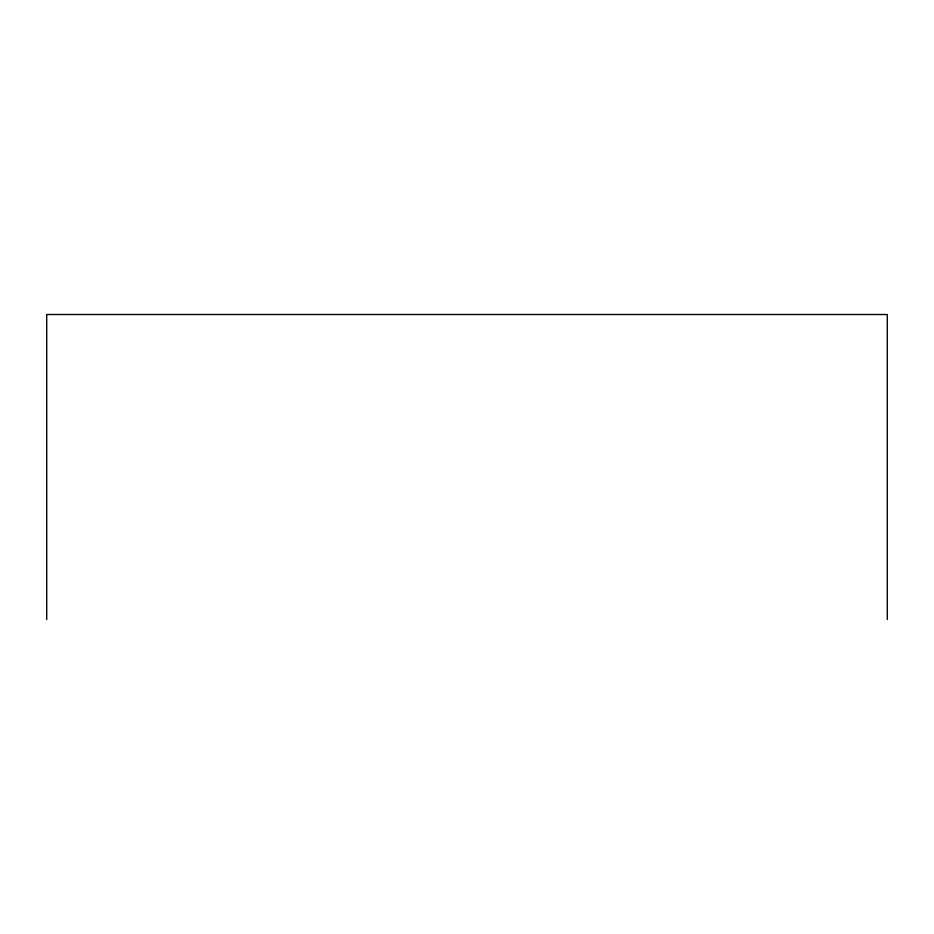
<?xml version="1.0" encoding="UTF-8"?>
<svg xmlns="http://www.w3.org/2000/svg" width="934" height="934" viewBox="0 0 934 934"><rect width="100%" height="100%" fill="white"/><g stroke="black" fill="none" stroke-linecap="round" stroke-linejoin="round"><path stroke-width="1.4" d="M887.3 619.487L887.3 314.513L46.7 314.513L46.7 619.487"/></g></svg>
